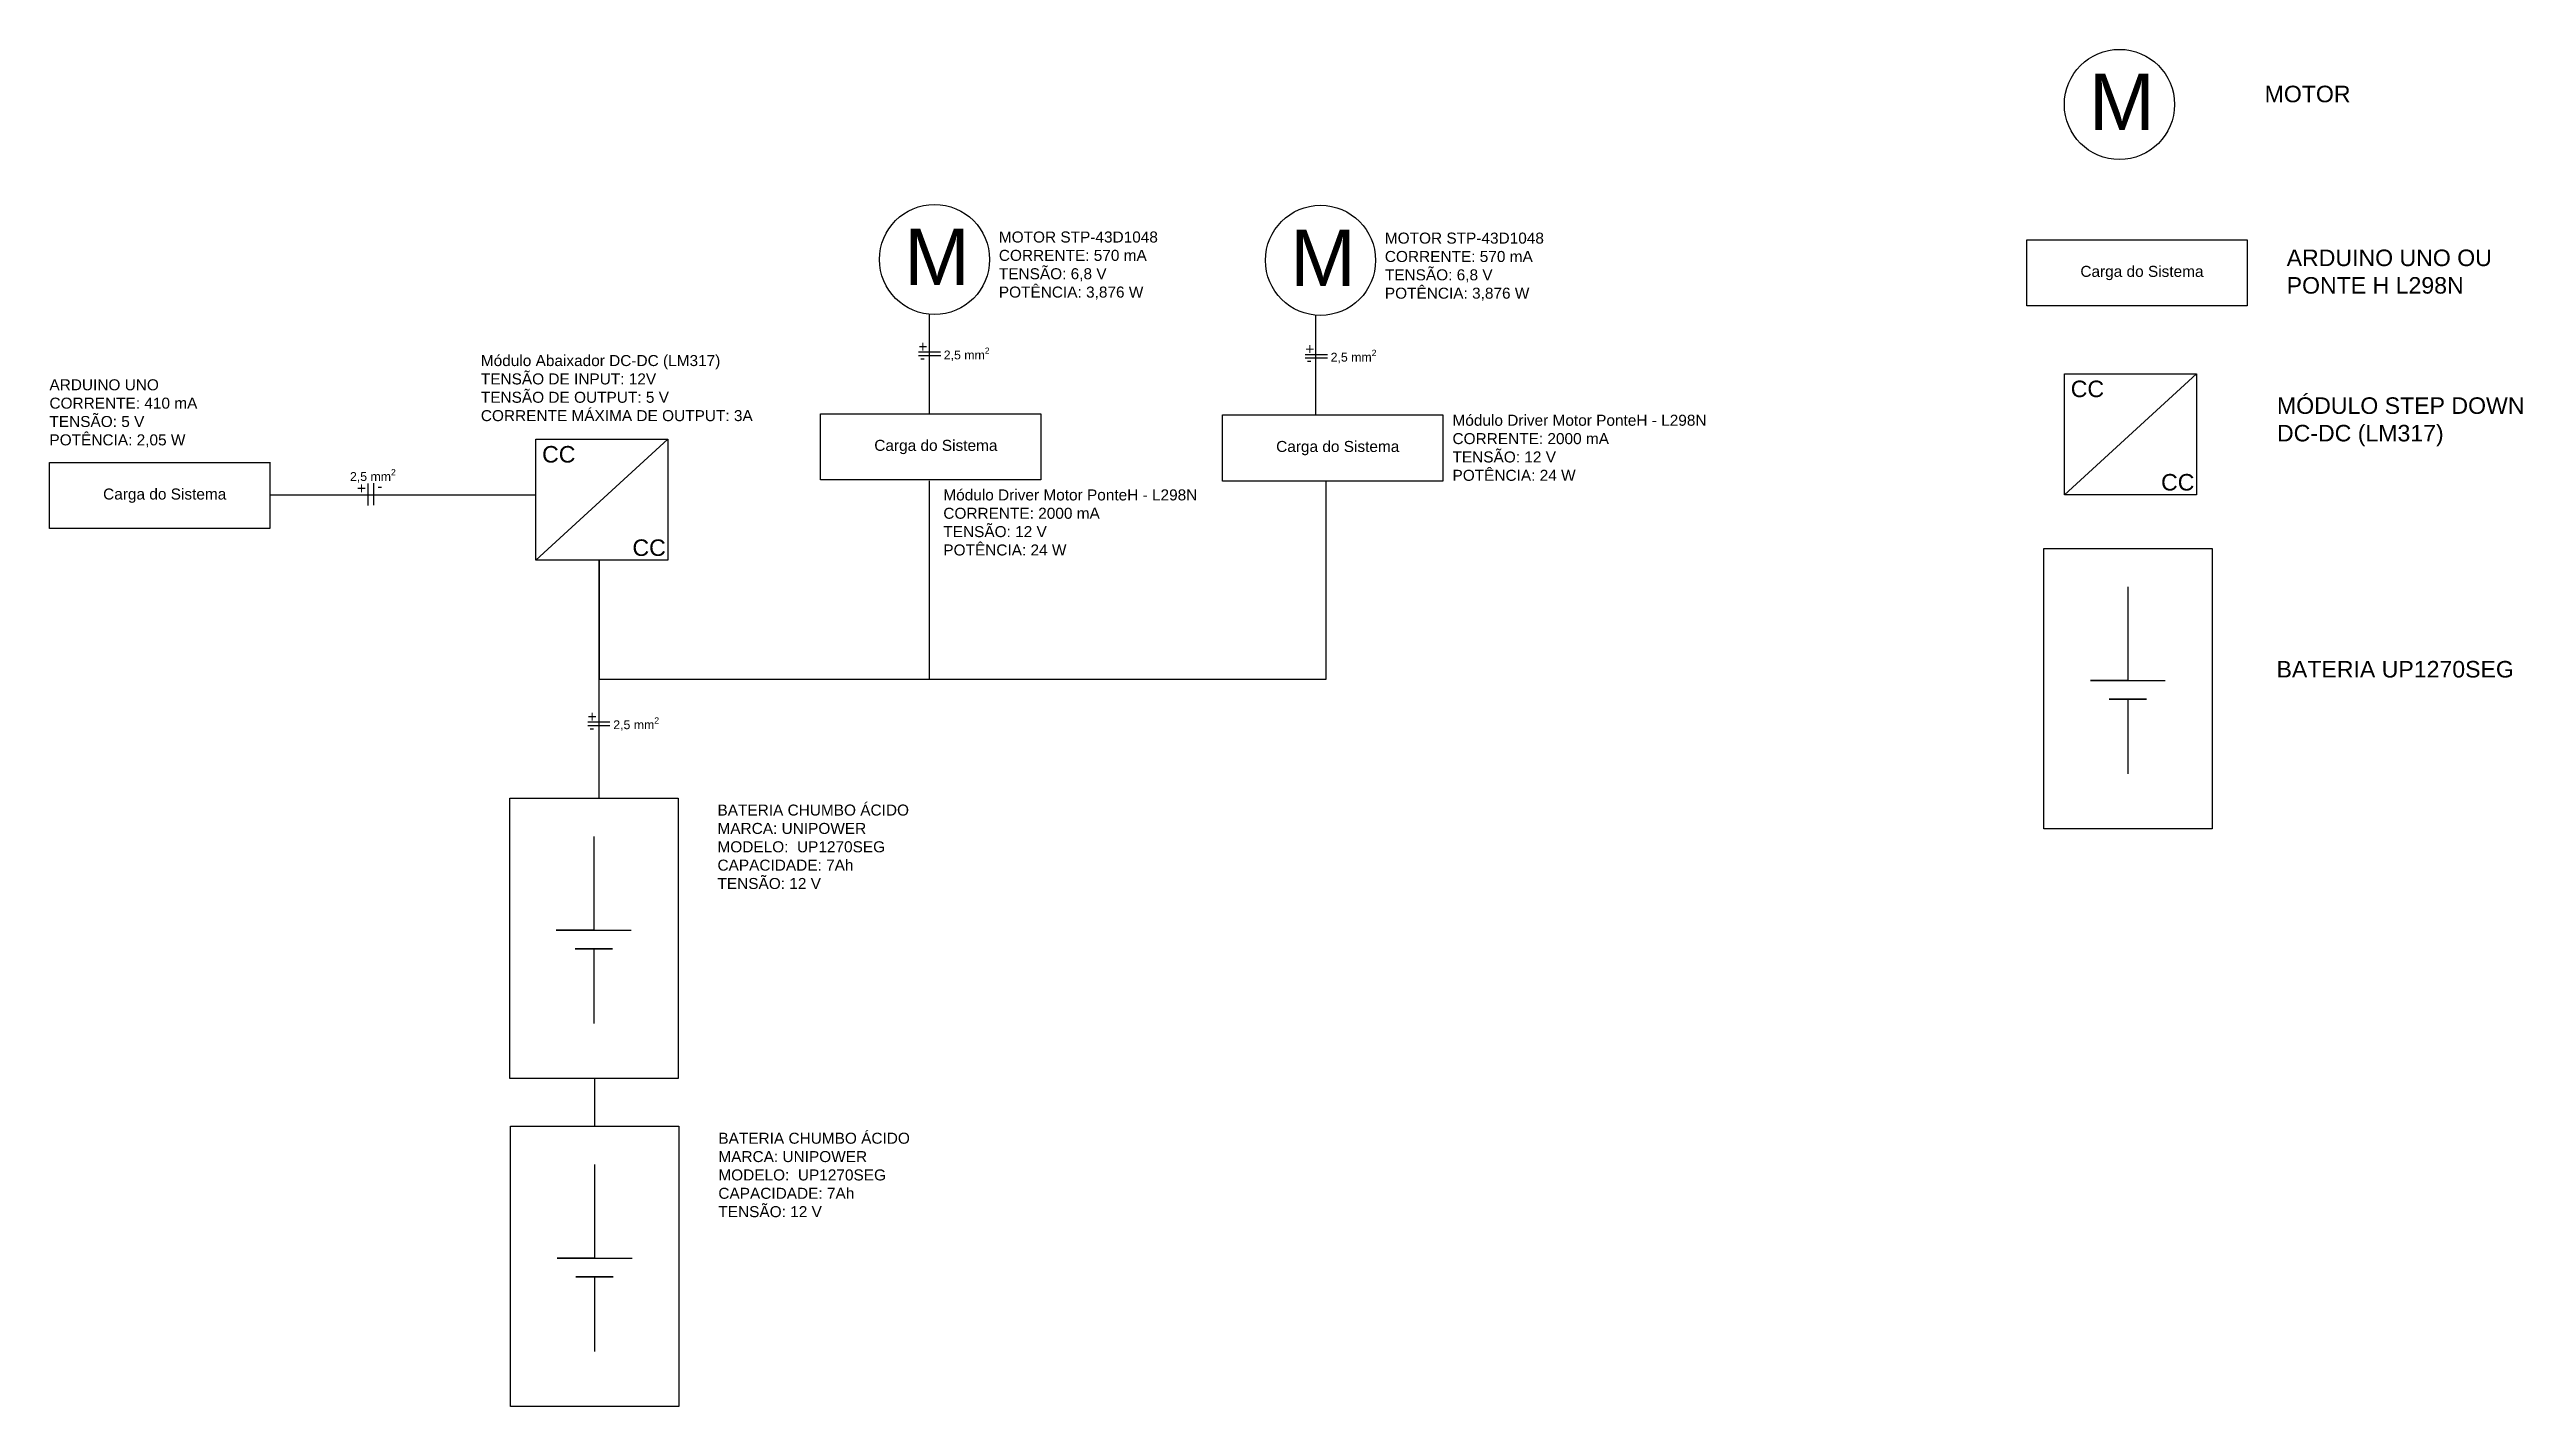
# Model space of a CAD drawing. Header units: millimetres. Extents: x 5074 to 16299, y -3000 to 3162.
import ezdxf

# ---------------------------------------------------------------- set-up
doc = ezdxf.new("R2010")
doc.units = ezdxf.units.MM
doc.layers.add('Diagrama', color=250, linetype='Continuous')
doc.styles.get("Standard").update_dxf_attribs({"font": 'arial.ttf'})

# ---------------------------------------------------------------- blocks, each defined once
blk = doc.blocks.new('MOTOR')
at = {"layer": 'Diagrama'}
blk.add_circle((1107, 2115), 250, dxfattribs=at)
blk.add_text('M', height=256, dxfattribs=at).set_placement((969, 1999))
blk = doc.blocks.new('Bateria')
at = {"layer": 'Diagrama'}
for p, q in [((4071, 1475), (4071, 975)), ((4071, 975), (3871, 975)), ((3871, 975), (4271, 975)), ((4171, 875), (3971, 875)), ((3971, 875), (4071, 875)), ((4071, 875), (4171, 875)), ((4071, 875), (4071, 475))]:
    blk.add_line(p, q, dxfattribs=at)
blk.add_lwpolyline([(3622, 1681), (4522, 1681), (4522, 181), (3622, 181)], close=True, dxfattribs=at)
blk = doc.blocks.new('Carga_do_Sitema')
at = {"layer": 'Diagrama'}
blk.add_lwpolyline([(-3845, 2762), (-2845, 2762), (-2845, 2462), (-3845, 2462)], close=True, dxfattribs=at)
at = {"layer": 'Diagrama', "insert": (-3701, 2644), "char_height": 50, "attachment_point": 1}
blk.add_mtext_dynamic_manual_height_columns('\\pxqc,t11;Carga do Sistema', width=758.33, gutter_width=125, heights=[44.1], dxfattribs=at)
blk = doc.blocks.new('CC_TO_CC')
at = {"layer": 'Diagrama'}
blk.add_line((4589, 1112), (3989, 562), dxfattribs=at)
blk.add_lwpolyline([(3989, 1112), (4589, 1112), (4589, 562), (3989, 562)], close=True, dxfattribs=at)
at = {"layer": 'Diagrama', "char_height": 75, "attachment_point": 1}
for insert in [(4018, 1081), (4428, 657)]:
    blk.add_mtext_dynamic_manual_height_columns('CC', width=165.97, gutter_width=125, heights=[0], dxfattribs=dict(at, insert=insert))

msp = doc.modelspace()

# ---------------------------------------------------------------- linework, layer by layer
at = {"layer": 'Diagrama'}
for p, q in [((9069, 1507), (9069, 1957)), ((10821, 1503), (10821, 1953)), ((9018, 1788), (9118, 1788)), ((9019, 1772), (9119, 1772)), ((10774, 1777), (10874, 1777)), ((10774, 1761), (10874, 1761)), ((11398, 1503), (11398, 1353)), ((6074, 1287), (6074, 1137)), ((6074, 1139), (7281, 1139)), ((6520, 1091), (6520, 1191)), ((6547, 1092), (6547, 1192)), ((9069, 1207), (9069, 1207)), ((9069, 303), (9069, 1203)), ((10821, 1203), (10821, 1203)), ((10869, 303), (10869, 1203)), ((5497, 987), (5497, 987)), ((7569, -238), (7569, 843)), ((7569, 843), (7569, 303)), ((7569, 303), (9069, 303)), ((9069, 303), (10869, 303)), ((7517, 108), (7617, 108)), ((7518, 92), (7618, 92)), ((7549, -1727), (7549, -1511)), ((7167, -1727), (7549, -1727))]:
    msp.add_line(p, q, dxfattribs=at)

# ---------------------------------------------------------------- block references
for name, p in [('MOTOR', (13362, 797)), ('MOTOR', (7984, 93)), ('MOTOR', (9736, 89)), ('Carga_do_Sitema', (17893, -465)), ('CC_TO_CC', (10230, 577)), ('Carga_do_Sitema', (12419, -1255)), ('Carga_do_Sitema', (14243, -1260)), ('CC_TO_CC', (3292, 280)), ('Carga_do_Sitema', (8919, -1476))]:
    msp.add_blockref(name, p, dxfattribs=at)
at = {"layer": 'Diagrama', "xscale": 0.8490141747992253, "yscale": 0.8490141747992253, "zscale": 0.8490141747992253}
for p in [(11051, -531), (4088, -1665), (4092, -3154)]:
    msp.add_blockref('Bateria', p, dxfattribs=at)

# ---------------------------------------------------------------- texts
at = {"layer": 'Diagrama', "attachment_point": 1}
for s, width, insert, char_height in [('MOTOR', 753.8, (15128, 2997), 75), ('MOTOR STP-43D1048\\PCORRENTE: 570 mA \\PTENSÃO: 6,8 V\\PPOTÊNCIA: 3,876 W', 811.65, (9383, 2335), 50), ('MOTOR STP-43D1048\\PCORRENTE: 570 mA \\PTENSÃO: 6,8 V\\PPOTÊNCIA: 3,876 W', 753.8, (11135, 2330), 50), ('ARDUINO UNO OU\\PPONTE H L298N', 1429.41, (15228, 2253), 75), ('+', 183.68, (9018, 1838), 50), ('\\A1;2,5 mm{\\H0.7x;\\S2^ ;}', 256.65, (9133, 1808), 40), ('+', 183.68, (10774, 1827), 50), ('\\A1;2,5 mm{\\H0.7x;\\S2^ ;}', 256.65, (10889, 1798), 40), ('Módulo Abaixador DC-DC (LM317)\\PTENSÃO DE INPUT: 12V\\PTENSÃO DE OUTPUT: 5 V\\PCORRENTE MÁXIMA DE OUTPUT: 3A', 1282.23, (7032, 1774), 50), ('-', 183.68, (9025, 1787), 50), ('-', 183.68, (10780, 1776), 50), ('ARDUINO UNO\\PCORRENTE: 410 mA\\PTENSÃO: 5 V\\PPOTÊNCIA: 2,05 W', 767.12, (5074, 1664), 50), ('MÓDULO STEP DOWN \\PDC-DC (LM317)', 1429.41, (15184, 1582), 75), ('Módulo Driver Motor PonteH - L298N\\PCORRENTE: 2000 mA\\PTENSÃO: 12 V\\PPOTÊNCIA: 24 W', 1214.72, (11442, 1503), 50), ('\\A1;2,5 mm{\\H0.7x;\\S2^ ;}', 256.65, (6438, 1256), 40), ('+', 183.68, (6470, 1195), 50), ('-', 183.68, (6562, 1204), 50), ('Módulo Driver Motor PonteH - L298N\\PCORRENTE: 2000 mA\\PTENSÃO: 12 V\\PPOTÊNCIA: 24 W', 1214.72, (9131, 1164), 50), ('BATERIA UP1270SEG', 1429.41, (15182, 385), 75), ('+', 183.68, (7517, 158), 50), ('\\A1;2,5 mm{\\H0.7x;\\S2^ ;}', 256.65, (7633, 129), 40), ('-', 183.68, (7524, 107), 50), ('BATERIA CHUMBO ÁCIDO\\PMARCA: UNIPOWER ^JMODELO:  UP1270SEG\\PCAPACIDADE: 7Ah\\PTENSÃO: 12 V ', 989.76, (8106, -267), 50), ('BATERIA CHUMBO ÁCIDO\\PMARCA: UNIPOWER ^JMODELO:  UP1270SEG\\PCAPACIDADE: 7Ah\\PTENSÃO: 12 V ', 989.76, (8110, -1757), 50)]:
    msp.add_mtext_dynamic_manual_height_columns(s, width=width, gutter_width=125, heights=[0], dxfattribs=dict(at, insert=insert, char_height=char_height))

doc.saveas('drawing.dxf')
